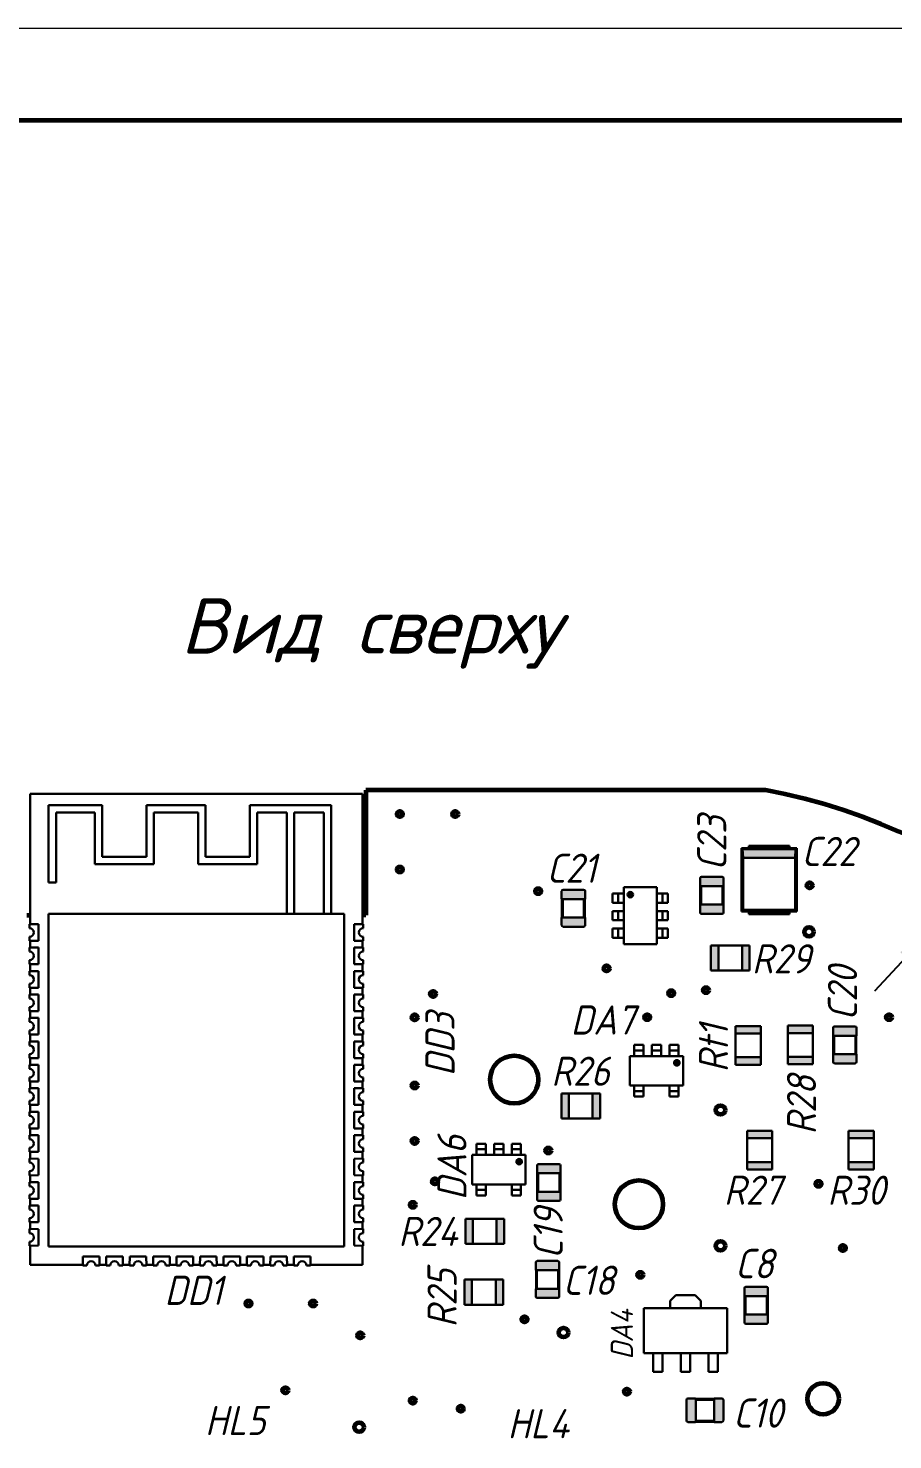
# Model space of a CAD drawing. Header units: millimetres. Extents: x -1 to 4028, y -898 to 1238.
# Drawn here: x 2569 to 2615.8, y 1153.8 to 1230.2 of the extents above; entities that cross this region are included whole.
import ezdxf

# ---------------------------------------------------------------- set-up
doc = ezdxf.new("R2010")
doc.units = ezdxf.units.MM
for name, color, linetype, lineweight in [('Основная (0.3)', 162, 'Continuous', 30), ('Основная (0.6)', 250, 'Continuous', 60), ('Текст', 240, 'Continuous', 30), ('Тонкая (0.2)', 250, 'Continuous', 20)]:
    doc.layers.add(name, color=color, linetype=linetype, lineweight=lineweight)
doc.styles.add('3мм', font='isocpeui.ttf', dxfattribs={"height": 3})
doc.styles.get("Standard").update_dxf_attribs({"font": 'arial.ttf'})
doc.dimstyles.new('ISO-25', dxfattribs={"dimtxt": 2.5, "dimasz": 2.5, "dimexe": 1.25, "dimexo": 0.625, "dimtad": 1, "dimtoh": 1, "dimtxsty": 'Standard', "dimcen": 2.5, "dimadec": 0, "dimazin": 0, "dimtfac": 1, "dimtmove": 0, "dimatfit": 3, "dimfxl": 1, "dimarcsym": 0})

# ---------------------------------------------------------------- blocks, each defined once
blk = doc.blocks.new('A$Cd1b757ac')
at = {"layer": 'Основная (0.3)'}
for p, q in [((-0.25, 0.6), (0.25, 0.6)), ((-0.25, 0.6), (-0.25, 0)), ((-0.25, 0.3), (0.25, 0.3)), ((0.25, 0.6), (0.25, 0))]:
    blk.add_line(p, q, dxfattribs=at)
blk = doc.blocks.new('*D54')
at = {"layer": 'Defpoints', "color": 0, "transparency": 16777216}
for p in [(2529.886, 1188.964), (2568.886, 1188.964), (2582.586, 1105.764)]:
    blk.add_point(p, dxfattribs=at)
at = {"layer": 'Тонкая (0.2)', "color": 0, "lineweight": -2, "transparency": 16777216}
for p, q in [((2568.261, 1188.964), (2528.636, 1188.964)), ((2529.886, 1108.264), (2529.886, 1186.464)), ((2581.961, 1105.764), (2528.636, 1105.764))]:
    blk.add_line(p, q, dxfattribs=at)
at = {"layer": 'Тонкая (0.2)', "color": 0, "transparency": 16777216}
for points in [[(2529.47, 1186.464), (2530.303, 1186.464), (2529.886, 1188.964)], [(2529.47, 1108.264), (2530.303, 1108.264), (2529.886, 1105.764)]]:
    blk.add_solid(points, dxfattribs=at)
at = {"layer": 'Тонкая (0.2)', "color": 0, "transparency": 16777216, "insert": (2527.461, 1147.614), "char_height": 3, "attachment_point": 5, "rotation": 90, "style": '3мм'}
blk.add_mtext('83,2', dxfattribs=at)
blk = doc.blocks.new('*D71')
at = {"layer": 'Defpoints', "color": 0, "transparency": 16777216}
for p in [(2619.568, 1183.196), (2618.205, 1181.732)]:
    blk.add_point(p, dxfattribs=at)
at = {"layer": 'Тонкая (0.2)', "color": 0, "lineweight": -2, "transparency": 16777216}
for p, q in [((2628.325, 1192.596), (2621.272, 1185.025)), ((2653.245, 1192.596), (2628.325, 1192.596)), ((2618.205, 1181.732), (2619.568, 1183.196)), ((2616.501, 1179.903), (2614.797, 1178.073))]:
    blk.add_line(p, q, dxfattribs=at)
at = {"layer": 'Тонкая (0.2)', "color": 0, "transparency": 16777216}
for points in [[(2620.967, 1185.309), (2621.577, 1184.741), (2619.568, 1183.196)], [(2616.196, 1180.187), (2616.806, 1179.619), (2618.205, 1181.732)]]:
    blk.add_solid(points, dxfattribs=at)
at = {"layer": 'Тонкая (0.2)', "color": 0, "transparency": 16777216, "insert": (2641.097, 1194.723), "char_height": 3, "attachment_point": 5, "style": '3мм'}
blk.add_mtext('4 отв. %%C2мм ', dxfattribs=at)

msp = doc.modelspace()

# ---------------------------------------------------------------- hatches: boundary and pattern name
at = {"layer": 'Основная (0.3)'}
h = msp.add_hatch(color=256, dxfattribs=at)
h.dxf.hatch_style = 1
h.paths.add_polyline_path([(2610.492, 1185.287), (2610.527, 1185.762), (2607.645, 1185.762), (2607.68, 1185.287)])
h = msp.add_hatch(color=256, dxfattribs=at)
h.dxf.hatch_style = 1
h.paths.add_polyline_path([(2606.614, 1183.764, 0.414214), (2606.621, 1183.771), (2606.621, 1184.184, 0.414214), (2606.541, 1184.264), (2605.431, 1184.264, 0.414214), (2605.351, 1184.184), (2605.351, 1183.771, 0.414214), (2605.358, 1183.764)])
h.paths.add_polyline_path([(2605.358, 1182.764, 0.414214), (2605.351, 1182.757), (2605.351, 1182.344, 0.414214), (2605.431, 1182.264), (2606.541, 1182.264, 0.414214), (2606.621, 1182.344), (2606.621, 1182.757, 0.414214), (2606.614, 1182.764)])
h = msp.add_hatch(color=256, dxfattribs=at)
h.dxf.hatch_style = 1
h.paths.add_polyline_path([(2599.114, 1183.064, 0.414214), (2599.121, 1183.071), (2599.121, 1183.484, 0.414214), (2599.041, 1183.564), (2597.931, 1183.564, 0.414214), (2597.851, 1183.484), (2597.851, 1183.071, 0.414214), (2597.858, 1183.064)])
h.paths.add_polyline_path([(2597.858, 1182.064, 0.414214), (2597.851, 1182.057), (2597.851, 1181.644, 0.414214), (2597.931, 1181.564), (2599.041, 1181.564, 0.414214), (2599.121, 1181.644), (2599.121, 1182.057, 0.414214), (2599.114, 1182.064)])
h = msp.add_hatch(color=256, dxfattribs=at)
h.dxf.hatch_style = 1
h.paths.add_polyline_path([(2601.42, 1183.301, 1), (2601.72, 1183.301, 1)])
h = msp.add_hatch(color=256, dxfattribs=at)
h.dxf.hatch_style = 1
h.paths.add_polyline_path([(2606.343, 1180.554), (2605.938, 1180.554), (2605.938, 1179.189), (2606.343, 1179.189)])
h.paths.add_polyline_path([(2608.034, 1180.554), (2607.63, 1180.554), (2607.63, 1179.189), (2608.034, 1179.189)])
h = msp.add_hatch(color=256, dxfattribs=at)
h.dxf.hatch_style = 1
h.paths.add_polyline_path([(2607.271, 1174.495), (2607.271, 1174.091), (2608.636, 1174.091), (2608.636, 1174.495)])
h.paths.add_polyline_path([(2607.271, 1176.187), (2607.271, 1175.782), (2608.636, 1175.782), (2608.636, 1176.187)])
h = msp.add_hatch(color=256, dxfattribs=at)
h.dxf.hatch_style = 1
h.paths.add_polyline_path([(2610.096, 1174.52), (2610.096, 1174.116), (2611.461, 1174.116), (2611.461, 1174.52)])
h.paths.add_polyline_path([(2610.096, 1176.212), (2610.096, 1175.807), (2611.461, 1175.807), (2611.461, 1176.212)])
h = msp.add_hatch(color=256, dxfattribs=at)
h.dxf.hatch_style = 1
h.paths.add_polyline_path([(2613.814, 1175.664, 0.414214), (2613.821, 1175.671), (2613.821, 1176.084, 0.414214), (2613.741, 1176.164), (2612.631, 1176.164, 0.414214), (2612.551, 1176.084), (2612.551, 1175.671, 0.414214), (2612.558, 1175.664)])
h.paths.add_polyline_path([(2612.558, 1174.664, 0.414214), (2612.551, 1174.657), (2612.551, 1174.244, 0.414214), (2612.631, 1174.164), (2613.741, 1174.164, 0.414214), (2613.821, 1174.244), (2613.821, 1174.657, 0.414214), (2613.814, 1174.664)])
h = msp.add_hatch(color=256, dxfattribs=at)
h.dxf.hatch_style = 1
h.paths.add_polyline_path([(2603.938, 1174.195, 1), (2604.238, 1174.195, 1)])
h = msp.add_hatch(color=256, dxfattribs=at)
h.dxf.hatch_style = 1
h.paths.add_polyline_path([(2598.243, 1172.539), (2597.838, 1172.539), (2597.838, 1171.174), (2598.243, 1171.174)])
h.paths.add_polyline_path([(2599.934, 1172.539), (2599.53, 1172.539), (2599.53, 1171.174), (2599.934, 1171.174)])
h = msp.add_hatch(color=256, dxfattribs=at)
h.dxf.hatch_style = 1
h.paths.add_polyline_path([(2607.896, 1168.82), (2607.896, 1168.416), (2609.261, 1168.416), (2609.261, 1168.82)])
h.paths.add_polyline_path([(2607.896, 1170.512), (2607.896, 1170.107), (2609.261, 1170.107), (2609.261, 1170.512)])
h = msp.add_hatch(color=256, dxfattribs=at)
h.dxf.hatch_style = 1
h.paths.add_polyline_path([(2613.396, 1168.82), (2613.396, 1168.416), (2614.761, 1168.416), (2614.761, 1168.82)])
h.paths.add_polyline_path([(2613.396, 1170.512), (2613.396, 1170.107), (2614.761, 1170.107), (2614.761, 1170.512)])
h = msp.add_hatch(color=256, dxfattribs=at)
h.dxf.hatch_style = 1
h.paths.add_polyline_path([(2595.398, 1168.844, 1), (2595.698, 1168.844, 1)])
h = msp.add_hatch(color=256, dxfattribs=at)
h.dxf.hatch_style = 1
h.paths.add_polyline_path([(2596.529, 1167.214, 0.414214), (2596.522, 1167.207), (2596.522, 1166.794, 0.414214), (2596.602, 1166.714), (2597.712, 1166.714, 0.414214), (2597.792, 1166.794), (2597.792, 1167.207, 0.414214), (2597.785, 1167.214)])
h.paths.add_polyline_path([(2597.785, 1168.214, 0.414214), (2597.792, 1168.221), (2597.792, 1168.634, 0.414214), (2597.712, 1168.714), (2596.602, 1168.714, 0.414214), (2596.522, 1168.634), (2596.522, 1168.221, 0.414214), (2596.529, 1168.214)])
h = msp.add_hatch(color=256, dxfattribs=at)
h.dxf.hatch_style = 1
h.paths.add_polyline_path([(2593.043, 1165.754), (2592.638, 1165.754), (2592.638, 1164.389), (2593.043, 1164.389)])
h.paths.add_polyline_path([(2594.734, 1165.754), (2594.33, 1165.754), (2594.33, 1164.389), (2594.734, 1164.389)])
h = msp.add_hatch(color=256, dxfattribs=at)
h.dxf.hatch_style = 1
h.paths.add_polyline_path([(2597.714, 1162.964, 0.414214), (2597.721, 1162.971), (2597.721, 1163.384, 0.414214), (2597.641, 1163.464), (2596.531, 1163.464, 0.414214), (2596.451, 1163.384), (2596.451, 1162.971, 0.414214), (2596.458, 1162.964)])
h.paths.add_polyline_path([(2596.458, 1161.964, 0.414214), (2596.451, 1161.957), (2596.451, 1161.544, 0.414214), (2596.531, 1161.464), (2597.641, 1161.464, 0.414214), (2597.721, 1161.544), (2597.721, 1161.957, 0.414214), (2597.714, 1161.964)])
h = msp.add_hatch(color=256, dxfattribs=at)
h.dxf.hatch_style = 1
h.paths.add_polyline_path([(2592.993, 1162.454), (2592.588, 1162.454), (2592.588, 1161.089), (2592.993, 1161.089)])
h.paths.add_polyline_path([(2594.684, 1162.454), (2594.28, 1162.454), (2594.28, 1161.089), (2594.684, 1161.089)])
h = msp.add_hatch(color=256, dxfattribs=at)
h.dxf.hatch_style = 1
h.paths.add_polyline_path([(2609.014, 1161.564, 0.414214), (2609.021, 1161.571), (2609.021, 1161.984, 0.414214), (2608.941, 1162.064), (2607.831, 1162.064, 0.414214), (2607.751, 1161.984), (2607.751, 1161.571, 0.414214), (2607.758, 1161.564)])
h.paths.add_polyline_path([(2607.758, 1160.564, 0.414214), (2607.751, 1160.557), (2607.751, 1160.144, 0.414214), (2607.831, 1160.064), (2608.941, 1160.064, 0.414214), (2609.021, 1160.144), (2609.021, 1160.557, 0.414214), (2609.014, 1160.564)])
h = msp.add_hatch(color=256, dxfattribs=at)
h.dxf.hatch_style = 1
h.paths.add_polyline_path([(2605.111, 1156.007, 0.414214), (2605.104, 1156.014), (2604.691, 1156.014, 0.414214), (2604.611, 1155.934), (2604.611, 1154.824, 0.414214), (2604.691, 1154.744), (2605.104, 1154.744, 0.414214), (2605.111, 1154.751)])
h.paths.add_polyline_path([(2606.111, 1154.751, 0.414214), (2606.118, 1154.744), (2606.531, 1154.744, 0.414214), (2606.611, 1154.824), (2606.611, 1155.934, 0.414214), (2606.531, 1156.014), (2606.118, 1156.014, 0.414214), (2606.111, 1156.007)])

# ---------------------------------------------------------------- linework, layer by layer
for p, q in [((2569.061, 1188.754), (2587.061, 1188.754)), ((2569.061, 1188.754), (2569.061, 1181.707)), ((2587.061, 1188.754), (2587.061, 1181.707)), ((2572.961, 1188.154), (2570.061, 1188.154)), ((2570.061, 1188.154), (2570.061, 1183.954)), ((2572.961, 1188.154), (2572.961, 1185.354)), ((2575.361, 1188.154), (2578.561, 1188.154)), ((2575.361, 1188.154), (2575.361, 1185.354)), ((2578.561, 1188.154), (2578.561, 1185.354)), ((2580.961, 1188.154), (2585.361, 1188.154)), ((2580.961, 1188.154), (2580.961, 1185.354)), ((2585.361, 1188.154), (2585.361, 1182.254)), ((2570.461, 1187.754), (2572.561, 1187.754)), ((2570.461, 1187.754), (2570.461, 1183.954)), ((2572.561, 1187.754), (2572.561, 1184.954)), ((2575.761, 1187.754), (2578.161, 1187.754)), ((2575.761, 1187.754), (2575.761, 1184.954)), ((2578.161, 1187.754), (2578.161, 1184.954)), ((2581.361, 1187.754), (2582.961, 1187.754)), ((2581.361, 1187.754), (2581.361, 1184.954)), ((2582.961, 1187.754), (2582.961, 1182.254)), ((2583.361, 1187.754), (2583.361, 1182.254)), ((2583.361, 1187.754), (2584.961, 1187.754)), ((2584.961, 1187.754), (2584.961, 1182.254)), ((2607.645, 1185.762), (2607.586, 1185.821)), ((2607.586, 1185.821), (2610.586, 1185.821)), ((2607.586, 1182.381), (2607.586, 1185.821)), ((2607.68, 1185.287), (2607.645, 1185.762)), ((2607.645, 1185.762), (2610.527, 1185.762)), ((2607.986, 1185.951), (2607.986, 1185.821)), ((2607.986, 1185.951), (2610.186, 1185.951)), ((2607.986, 1185.876), (2608.586, 1185.876)), ((2608.586, 1185.821), (2608.586, 1185.951)), ((2609.586, 1185.821), (2609.586, 1185.951)), ((2610.186, 1185.876), (2609.586, 1185.876)), ((2610.186, 1185.951), (2610.186, 1185.821)), ((2610.492, 1185.287), (2610.527, 1185.762)), ((2610.527, 1185.762), (2610.586, 1185.821)), ((2610.586, 1182.381), (2610.586, 1185.821)), ((2572.561, 1184.954), (2575.761, 1184.954)), ((2572.961, 1185.354), (2575.361, 1185.354)), ((2578.161, 1184.954), (2581.361, 1184.954)), ((2578.561, 1185.354), (2580.961, 1185.354)), ((2607.68, 1185.287), (2610.492, 1185.287)), ((2607.68, 1185.287), (2607.68, 1182.475)), ((2610.492, 1185.287), (2610.492, 1182.475)), ((2605.351, 1184.184), (2605.351, 1183.771)), ((2605.431, 1184.264), (2606.541, 1184.264)), ((2606.621, 1184.184), (2606.621, 1183.771)), ((2570.061, 1183.954), (2570.461, 1183.954)), ((2597.851, 1183.484), (2597.851, 1183.071)), ((2597.931, 1183.564), (2599.041, 1183.564)), ((2599.121, 1183.484), (2599.121, 1183.071)), ((2601.211, 1183.714), (2603.011, 1183.714)), ((2601.211, 1180.614), (2601.211, 1183.714)), ((2603.011, 1180.614), (2603.011, 1183.714)), ((2605.358, 1183.764), (2606.614, 1183.764)), ((2605.361, 1182.764), (2605.361, 1183.764)), ((2605.411, 1182.764), (2605.411, 1183.764)), ((2606.561, 1182.764), (2606.561, 1183.764)), ((2606.611, 1182.764), (2606.611, 1183.764)), ((2597.858, 1183.064), (2599.114, 1183.064)), ((2597.861, 1182.064), (2597.861, 1183.064)), ((2597.911, 1182.064), (2597.911, 1183.064)), ((2599.061, 1182.064), (2599.061, 1183.064)), ((2599.111, 1182.064), (2599.111, 1183.064)), ((2605.351, 1182.344), (2605.351, 1182.757)), ((2605.358, 1182.764), (2606.614, 1182.764)), ((2606.621, 1182.344), (2606.621, 1182.757)), ((2570.061, 1182.254), (2586.061, 1182.254)), ((2570.061, 1164.254), (2570.061, 1182.254)), ((2586.061, 1164.254), (2586.061, 1182.254)), ((2597.851, 1181.644), (2597.851, 1182.057)), ((2597.858, 1182.064), (2599.114, 1182.064)), ((2599.121, 1181.644), (2599.121, 1182.057)), ((2600.611, 1182.414), (2600.611, 1181.914)), ((2600.611, 1182.414), (2601.211, 1182.414)), ((2600.611, 1181.914), (2601.211, 1181.914)), ((2600.911, 1182.414), (2600.911, 1181.914)), ((2603.611, 1182.414), (2603.011, 1182.414)), ((2603.611, 1181.914), (2603.011, 1181.914)), ((2603.311, 1182.414), (2603.311, 1181.914)), ((2603.611, 1182.414), (2603.611, 1181.914)), ((2605.431, 1182.264), (2606.541, 1182.264)), ((2607.586, 1182.381), (2607.68, 1182.475)), ((2607.586, 1182.381), (2610.586, 1182.381)), ((2607.68, 1182.475), (2610.492, 1182.475)), ((2607.986, 1182.251), (2607.986, 1182.381)), ((2607.986, 1182.326), (2610.186, 1182.326)), ((2607.986, 1182.251), (2610.186, 1182.251)), ((2610.186, 1182.251), (2610.186, 1182.381)), ((2610.586, 1182.381), (2610.492, 1182.475)), ((2569.021, 1181.707), (2569.511, 1181.704)), ((2569.021, 1181.707), (2569.021, 1181.489)), ((2569.021, 1180.802), (2569.021, 1181.019)), ((2569.511, 1181.704), (2569.511, 1180.804)), ((2587.101, 1181.707), (2586.611, 1181.704)), ((2586.611, 1181.704), (2586.611, 1180.804)), ((2587.101, 1181.707), (2587.101, 1181.489)), ((2587.101, 1180.802), (2587.101, 1181.019)), ((2597.931, 1181.564), (2599.041, 1181.564)), ((2600.611, 1181.464), (2600.611, 1180.964)), ((2600.611, 1181.464), (2601.211, 1181.464)), ((2600.611, 1180.964), (2601.211, 1180.964)), ((2600.911, 1181.464), (2600.911, 1180.964)), ((2603.611, 1181.464), (2603.011, 1181.464)), ((2603.611, 1180.964), (2603.011, 1180.964)), ((2603.311, 1181.464), (2603.311, 1180.964)), ((2603.611, 1181.464), (2603.611, 1180.964)), ((2569.021, 1180.802), (2569.511, 1180.804)), ((2569.021, 1180.437), (2569.511, 1180.434)), ((2569.021, 1180.437), (2569.021, 1180.219)), ((2569.061, 1180.802), (2569.061, 1180.437)), ((2569.511, 1180.434), (2569.511, 1179.534)), ((2587.101, 1180.802), (2586.611, 1180.804)), ((2587.101, 1180.437), (2586.611, 1180.434)), ((2586.611, 1180.434), (2586.611, 1179.534)), ((2587.061, 1180.802), (2587.061, 1180.437)), ((2587.101, 1180.437), (2587.101, 1180.219)), ((2601.211, 1180.614), (2603.011, 1180.614)), ((2605.938, 1180.554), (2608.034, 1180.554)), ((2605.938, 1179.189), (2605.938, 1180.554)), ((2606.343, 1180.554), (2606.343, 1179.189)), ((2607.63, 1180.554), (2607.63, 1179.189)), ((2608.034, 1180.554), (2608.034, 1179.189)), ((2569.021, 1179.532), (2569.021, 1179.749)), ((2569.021, 1179.532), (2569.511, 1179.534)), ((2569.061, 1179.532), (2569.061, 1179.167)), ((2587.101, 1179.532), (2586.611, 1179.534)), ((2587.061, 1179.532), (2587.061, 1179.167)), ((2587.101, 1179.532), (2587.101, 1179.749)), ((2569.021, 1179.167), (2569.511, 1179.164)), ((2569.021, 1179.167), (2569.021, 1178.949)), ((2569.511, 1179.164), (2569.511, 1178.264)), ((2587.101, 1179.167), (2586.611, 1179.164)), ((2586.611, 1179.164), (2586.611, 1178.264)), ((2587.101, 1179.167), (2587.101, 1178.949)), ((2608.034, 1179.189), (2605.938, 1179.189)), ((2569.021, 1178.262), (2569.021, 1178.479)), ((2569.021, 1178.262), (2569.511, 1178.264)), ((2569.061, 1178.262), (2569.061, 1177.897)), ((2587.101, 1178.262), (2586.611, 1178.264)), ((2587.061, 1178.262), (2587.061, 1177.897)), ((2587.101, 1178.262), (2587.101, 1178.479)), ((2569.021, 1177.897), (2569.511, 1177.894)), ((2569.021, 1177.897), (2569.021, 1177.679)), ((2569.021, 1176.992), (2569.021, 1177.209)), ((2569.511, 1177.894), (2569.511, 1176.994)), ((2587.101, 1177.897), (2586.611, 1177.894)), ((2586.611, 1177.894), (2586.611, 1176.994)), ((2587.101, 1177.897), (2587.101, 1177.679)), ((2587.101, 1176.992), (2587.101, 1177.209)), ((2569.021, 1176.992), (2569.511, 1176.994)), ((2569.021, 1176.627), (2569.511, 1176.624)), ((2569.021, 1176.627), (2569.021, 1176.409)), ((2569.061, 1176.992), (2569.061, 1176.627)), ((2569.511, 1176.624), (2569.511, 1175.724)), ((2587.101, 1176.992), (2586.611, 1176.994)), ((2587.101, 1176.627), (2586.611, 1176.624)), ((2586.611, 1176.624), (2586.611, 1175.724)), ((2587.061, 1176.992), (2587.061, 1176.627)), ((2587.101, 1176.627), (2587.101, 1176.409)), ((2569.021, 1175.722), (2569.021, 1175.939)), ((2569.021, 1175.722), (2569.511, 1175.724)), ((2569.061, 1175.722), (2569.061, 1175.357)), ((2587.101, 1175.722), (2586.611, 1175.724)), ((2587.061, 1175.722), (2587.061, 1175.357)), ((2587.101, 1175.722), (2587.101, 1175.939)), ((2607.271, 1174.091), (2607.271, 1176.187)), ((2607.271, 1176.187), (2608.636, 1176.187)), ((2607.271, 1175.782), (2608.636, 1175.782)), ((2608.636, 1176.187), (2608.636, 1174.091)), ((2610.096, 1174.116), (2610.096, 1176.212)), ((2610.096, 1176.212), (2611.461, 1176.212)), ((2610.096, 1175.807), (2611.461, 1175.807)), ((2611.461, 1176.212), (2611.461, 1174.116)), ((2612.551, 1176.084), (2612.551, 1175.671)), ((2612.558, 1175.664), (2613.814, 1175.664)), ((2612.561, 1174.664), (2612.561, 1175.664)), ((2612.611, 1174.664), (2612.611, 1175.664)), ((2612.631, 1176.164), (2613.741, 1176.164)), ((2613.761, 1174.664), (2613.761, 1175.664)), ((2613.811, 1174.664), (2613.811, 1175.664)), ((2613.821, 1176.084), (2613.821, 1175.671)), ((2569.021, 1175.357), (2569.511, 1175.354)), ((2569.021, 1175.357), (2569.021, 1175.139)), ((2569.511, 1175.354), (2569.511, 1174.454)), ((2587.101, 1175.357), (2586.611, 1175.354)), ((2586.611, 1175.354), (2586.611, 1174.454)), ((2587.101, 1175.357), (2587.101, 1175.139)), ((2602.736, 1175.164), (2603.236, 1175.164)), ((2602.736, 1175.164), (2602.736, 1174.564)), ((2602.736, 1174.864), (2603.236, 1174.864)), ((2603.236, 1175.164), (2603.236, 1174.564)), ((2603.686, 1175.164), (2604.186, 1175.164)), ((2603.686, 1175.164), (2603.686, 1174.564)), ((2603.686, 1174.864), (2604.186, 1174.864)), ((2604.186, 1175.164), (2604.186, 1174.564)), ((2569.021, 1174.452), (2569.021, 1174.669)), ((2569.021, 1174.452), (2569.511, 1174.454)), ((2569.021, 1174.087), (2569.511, 1174.084)), ((2569.021, 1174.087), (2569.021, 1173.869)), ((2569.061, 1174.452), (2569.061, 1174.087)), ((2569.511, 1174.084), (2569.511, 1173.184)), ((2587.101, 1174.452), (2586.611, 1174.454)), ((2587.101, 1174.087), (2586.611, 1174.084)), ((2586.611, 1174.084), (2586.611, 1173.184)), ((2587.061, 1174.452), (2587.061, 1174.087)), ((2587.101, 1174.452), (2587.101, 1174.669)), ((2587.101, 1174.087), (2587.101, 1173.869)), ((2601.536, 1172.964), (2601.536, 1174.564)), ((2601.536, 1174.564), (2604.436, 1174.564)), ((2604.436, 1172.964), (2604.436, 1174.564)), ((2607.271, 1174.495), (2608.636, 1174.495)), ((2608.636, 1174.091), (2607.271, 1174.091)), ((2610.096, 1174.52), (2611.461, 1174.52)), ((2611.461, 1174.116), (2610.096, 1174.116)), ((2612.551, 1174.244), (2612.551, 1174.657)), ((2612.558, 1174.664), (2613.814, 1174.664)), ((2612.631, 1174.164), (2613.741, 1174.164)), ((2613.821, 1174.244), (2613.821, 1174.657)), ((2569.021, 1173.182), (2569.021, 1173.399)), ((2587.101, 1173.182), (2587.101, 1173.399)), ((2569.021, 1173.182), (2569.511, 1173.184)), ((2569.021, 1172.817), (2569.511, 1172.814)), ((2569.021, 1172.817), (2569.021, 1172.599)), ((2569.061, 1173.182), (2569.061, 1172.817)), ((2569.511, 1172.814), (2569.511, 1171.914)), ((2587.101, 1173.182), (2586.611, 1173.184)), ((2587.101, 1172.817), (2586.611, 1172.814)), ((2586.611, 1172.814), (2586.611, 1171.914)), ((2587.061, 1173.182), (2587.061, 1172.817)), ((2587.101, 1172.817), (2587.101, 1172.599)), ((2601.536, 1172.964), (2604.436, 1172.964)), ((2603.686, 1172.364), (2603.686, 1172.964)), ((2603.686, 1172.664), (2604.186, 1172.664)), ((2604.186, 1172.364), (2604.186, 1172.964)), ((2569.021, 1171.912), (2569.021, 1172.129)), ((2569.021, 1171.912), (2569.511, 1171.914)), ((2569.061, 1171.912), (2569.061, 1171.547)), ((2587.101, 1171.912), (2586.611, 1171.914)), ((2587.061, 1171.912), (2587.061, 1171.547)), ((2587.101, 1171.912), (2587.101, 1172.129)), ((2597.838, 1172.539), (2599.934, 1172.539)), ((2597.838, 1171.174), (2597.838, 1172.539)), ((2598.243, 1172.539), (2598.243, 1171.174)), ((2599.53, 1172.539), (2599.53, 1171.174)), ((2599.934, 1172.539), (2599.934, 1171.174)), ((2603.686, 1172.364), (2604.186, 1172.364)), ((2569.021, 1171.547), (2569.511, 1171.544)), ((2569.021, 1171.547), (2569.021, 1171.329)), ((2569.511, 1171.544), (2569.511, 1170.644)), ((2587.101, 1171.547), (2586.611, 1171.544)), ((2586.611, 1171.544), (2586.611, 1170.644)), ((2587.101, 1171.547), (2587.101, 1171.329)), ((2599.934, 1171.174), (2597.838, 1171.174)), ((2569.021, 1170.642), (2569.021, 1170.859)), ((2569.021, 1170.642), (2569.511, 1170.644)), ((2569.021, 1170.277), (2569.511, 1170.274)), ((2569.021, 1170.277), (2569.021, 1170.059)), ((2569.061, 1170.642), (2569.061, 1170.277)), ((2569.511, 1170.274), (2569.511, 1169.374)), ((2587.101, 1170.642), (2586.611, 1170.644)), ((2587.101, 1170.277), (2586.611, 1170.274)), ((2586.611, 1170.274), (2586.611, 1169.374)), ((2587.061, 1170.642), (2587.061, 1170.277)), ((2587.101, 1170.642), (2587.101, 1170.859)), ((2587.101, 1170.277), (2587.101, 1170.059)), ((2607.896, 1168.416), (2607.896, 1170.512)), ((2607.896, 1170.512), (2609.261, 1170.512)), ((2609.261, 1170.512), (2609.261, 1168.416)), ((2613.396, 1168.416), (2613.396, 1170.512)), ((2613.396, 1170.512), (2614.761, 1170.512)), ((2614.761, 1170.512), (2614.761, 1168.416)), ((2569.021, 1169.372), (2569.021, 1169.589)), ((2587.101, 1169.372), (2587.101, 1169.589)), ((2594.196, 1169.813), (2594.696, 1169.813)), ((2594.196, 1169.813), (2594.196, 1169.213)), ((2594.196, 1169.513), (2594.696, 1169.513)), ((2594.696, 1169.813), (2594.696, 1169.213)), ((2595.146, 1169.813), (2595.646, 1169.813)), ((2595.146, 1169.813), (2595.146, 1169.213)), ((2595.146, 1169.513), (2595.646, 1169.513)), ((2595.646, 1169.813), (2595.646, 1169.213)), ((2607.896, 1170.107), (2609.261, 1170.107)), ((2613.396, 1170.107), (2614.761, 1170.107)), ((2569.021, 1169.372), (2569.511, 1169.374)), ((2569.021, 1169.007), (2569.511, 1169.004)), ((2569.021, 1169.007), (2569.021, 1168.789)), ((2569.061, 1169.372), (2569.061, 1169.007)), ((2569.511, 1169.004), (2569.511, 1168.104)), ((2587.101, 1169.372), (2586.611, 1169.374)), ((2587.101, 1169.007), (2586.611, 1169.004)), ((2586.611, 1169.004), (2586.611, 1168.104)), ((2587.061, 1169.372), (2587.061, 1169.007)), ((2587.101, 1169.007), (2587.101, 1168.789)), ((2592.996, 1167.613), (2592.996, 1169.213)), ((2592.996, 1169.213), (2595.896, 1169.213)), ((2595.896, 1167.613), (2595.896, 1169.213)), ((2607.896, 1168.82), (2609.261, 1168.82)), ((2613.396, 1168.82), (2614.761, 1168.82)), ((2569.021, 1168.102), (2569.021, 1168.319)), ((2569.021, 1168.102), (2569.511, 1168.104)), ((2569.061, 1168.102), (2569.061, 1167.737)), ((2587.101, 1168.102), (2586.611, 1168.104)), ((2587.061, 1168.102), (2587.061, 1167.737)), ((2587.101, 1168.102), (2587.101, 1168.319)), ((2596.522, 1168.634), (2596.522, 1168.221)), ((2597.785, 1168.214), (2596.529, 1168.214)), ((2596.532, 1168.214), (2596.532, 1167.214)), ((2596.582, 1168.214), (2596.582, 1167.214)), ((2597.712, 1168.714), (2596.602, 1168.714)), ((2597.732, 1168.214), (2597.732, 1167.214)), ((2597.782, 1168.214), (2597.782, 1167.214)), ((2597.792, 1168.634), (2597.792, 1168.221)), ((2609.261, 1168.416), (2607.896, 1168.416)), ((2614.761, 1168.416), (2613.396, 1168.416)), ((2569.021, 1167.737), (2569.511, 1167.734)), ((2569.021, 1167.737), (2569.021, 1167.519)), ((2569.511, 1167.734), (2569.511, 1166.834)), ((2587.101, 1167.737), (2586.611, 1167.734)), ((2586.611, 1167.734), (2586.611, 1166.834)), ((2587.101, 1167.737), (2587.101, 1167.519)), ((2592.996, 1167.613), (2595.896, 1167.613)), ((2595.146, 1167.013), (2595.146, 1167.613)), ((2595.146, 1167.313), (2595.646, 1167.313)), ((2595.646, 1167.013), (2595.646, 1167.613)), ((2596.522, 1166.794), (2596.522, 1167.207)), ((2597.785, 1167.214), (2596.529, 1167.214)), ((2597.792, 1166.794), (2597.792, 1167.207)), ((2569.021, 1166.832), (2569.021, 1167.049)), ((2569.021, 1166.832), (2569.511, 1166.834)), ((2569.021, 1166.467), (2569.511, 1166.464)), ((2569.021, 1166.467), (2569.021, 1166.249)), ((2569.061, 1166.832), (2569.061, 1166.467)), ((2569.511, 1166.464), (2569.511, 1165.564)), ((2587.101, 1166.832), (2586.611, 1166.834)), ((2587.101, 1166.467), (2586.611, 1166.464)), ((2586.611, 1166.464), (2586.611, 1165.564)), ((2587.061, 1166.832), (2587.061, 1166.467)), ((2587.101, 1166.832), (2587.101, 1167.049)), ((2587.101, 1166.467), (2587.101, 1166.249)), ((2595.146, 1167.013), (2595.646, 1167.013)), ((2597.712, 1166.714), (2596.602, 1166.714)), ((2569.021, 1165.562), (2569.021, 1165.779)), ((2587.101, 1165.562), (2587.101, 1165.779)), ((2592.638, 1165.754), (2594.734, 1165.754)), ((2592.638, 1164.389), (2592.638, 1165.754)), ((2593.043, 1165.754), (2593.043, 1164.389)), ((2594.33, 1165.754), (2594.33, 1164.389)), ((2594.734, 1165.754), (2594.734, 1164.389)), ((2569.021, 1165.562), (2569.511, 1165.564)), ((2569.021, 1165.197), (2569.511, 1165.194)), ((2569.021, 1165.197), (2569.021, 1164.979)), ((2569.061, 1165.562), (2569.061, 1165.197)), ((2569.511, 1165.194), (2569.511, 1164.294)), ((2587.101, 1165.562), (2586.611, 1165.564)), ((2587.101, 1165.197), (2586.611, 1165.194)), ((2586.611, 1165.194), (2586.611, 1164.294)), ((2587.061, 1165.562), (2587.061, 1165.197)), ((2587.101, 1165.197), (2587.101, 1164.979)), ((2569.021, 1164.292), (2569.021, 1164.509)), ((2569.021, 1164.292), (2569.511, 1164.294)), ((2569.061, 1163.254), (2569.061, 1164.294)), ((2570.061, 1164.254), (2586.061, 1164.254)), ((2587.101, 1164.292), (2586.611, 1164.294)), ((2587.061, 1163.254), (2587.061, 1164.294)), ((2587.101, 1164.292), (2587.101, 1164.509)), ((2594.734, 1164.389), (2592.638, 1164.389)), ((2571.908, 1163.214), (2571.911, 1163.704)), ((2571.911, 1163.704), (2572.811, 1163.704)), ((2572.813, 1163.214), (2572.811, 1163.704)), ((2573.178, 1163.214), (2573.181, 1163.704)), ((2573.181, 1163.704), (2574.081, 1163.704)), ((2574.083, 1163.214), (2574.081, 1163.704)), ((2574.448, 1163.214), (2574.451, 1163.704)), ((2574.451, 1163.704), (2575.351, 1163.704)), ((2575.353, 1163.214), (2575.351, 1163.704)), ((2575.718, 1163.214), (2575.721, 1163.704)), ((2575.721, 1163.704), (2576.621, 1163.704)), ((2576.623, 1163.214), (2576.621, 1163.704)), ((2576.988, 1163.214), (2576.991, 1163.704)), ((2576.991, 1163.704), (2577.891, 1163.704)), ((2577.893, 1163.214), (2577.891, 1163.704)), ((2578.258, 1163.214), (2578.261, 1163.704)), ((2578.261, 1163.704), (2579.161, 1163.704)), ((2579.163, 1163.214), (2579.161, 1163.704)), ((2579.528, 1163.214), (2579.531, 1163.704)), ((2579.531, 1163.704), (2580.431, 1163.704)), ((2580.433, 1163.214), (2580.431, 1163.704)), ((2580.798, 1163.214), (2580.801, 1163.704)), ((2580.801, 1163.704), (2581.701, 1163.704)), ((2581.703, 1163.214), (2581.701, 1163.704)), ((2582.068, 1163.214), (2582.071, 1163.704)), ((2582.071, 1163.704), (2582.971, 1163.704)), ((2582.973, 1163.214), (2582.971, 1163.704)), ((2583.338, 1163.214), (2583.341, 1163.704)), ((2583.341, 1163.704), (2584.241, 1163.704)), ((2584.243, 1163.214), (2584.241, 1163.704)), ((2596.451, 1163.384), (2596.451, 1162.971)), ((2596.531, 1163.464), (2597.641, 1163.464)), ((2597.721, 1163.384), (2597.721, 1162.971)), ((2569.061, 1163.254), (2571.909, 1163.254)), ((2571.908, 1163.214), (2572.126, 1163.214)), ((2572.813, 1163.214), (2572.596, 1163.214)), ((2572.813, 1163.254), (2573.179, 1163.254)), ((2573.178, 1163.214), (2573.396, 1163.214)), ((2574.083, 1163.214), (2573.866, 1163.214)), ((2574.083, 1163.254), (2574.449, 1163.254)), ((2574.448, 1163.214), (2574.666, 1163.214)), ((2575.353, 1163.214), (2575.136, 1163.214)), ((2575.353, 1163.254), (2575.719, 1163.254)), ((2575.718, 1163.214), (2575.936, 1163.214)), ((2576.623, 1163.214), (2576.406, 1163.214)), ((2576.623, 1163.254), (2576.989, 1163.254)), ((2576.988, 1163.214), (2577.206, 1163.214)), ((2577.893, 1163.214), (2577.676, 1163.214)), ((2577.893, 1163.254), (2578.259, 1163.254)), ((2578.258, 1163.214), (2578.476, 1163.214)), ((2579.163, 1163.214), (2578.946, 1163.214)), ((2579.163, 1163.254), (2579.529, 1163.254)), ((2579.528, 1163.214), (2579.746, 1163.214)), ((2580.433, 1163.214), (2580.216, 1163.214)), ((2580.433, 1163.254), (2580.799, 1163.254)), ((2580.798, 1163.214), (2581.016, 1163.214)), ((2581.703, 1163.214), (2581.486, 1163.214)), ((2581.703, 1163.254), (2582.069, 1163.254)), ((2582.068, 1163.214), (2582.286, 1163.214)), ((2582.973, 1163.214), (2582.756, 1163.214)), ((2582.973, 1163.254), (2583.339, 1163.254)), ((2583.338, 1163.214), (2583.556, 1163.214)), ((2584.243, 1163.214), (2584.026, 1163.214)), ((2587.061, 1163.254), (2584.241, 1163.254)), ((2596.458, 1162.964), (2597.714, 1162.964)), ((2596.461, 1161.964), (2596.461, 1162.964)), ((2596.511, 1161.964), (2596.511, 1162.964)), ((2597.661, 1161.964), (2597.661, 1162.964)), ((2597.711, 1161.964), (2597.711, 1162.964)), ((2592.588, 1162.454), (2594.684, 1162.454)), ((2592.588, 1161.089), (2592.588, 1162.454)), ((2592.993, 1162.454), (2592.993, 1161.089)), ((2594.28, 1162.454), (2594.28, 1161.089)), ((2594.684, 1162.454), (2594.684, 1161.089)), ((2596.451, 1161.544), (2596.451, 1161.957)), ((2596.458, 1161.964), (2597.714, 1161.964)), ((2597.721, 1161.544), (2597.721, 1161.957)), ((2607.751, 1161.984), (2607.751, 1161.571)), ((2607.831, 1162.064), (2608.941, 1162.064)), ((2609.021, 1161.984), (2609.021, 1161.571)), ((2594.684, 1161.089), (2592.588, 1161.089)), ((2596.531, 1161.464), (2597.641, 1161.464)), ((2603.736, 1161.315), (2604.036, 1161.615)), ((2603.736, 1160.915), (2603.736, 1161.315)), ((2604.036, 1161.615), (2605.086, 1161.615)), ((2605.386, 1161.315), (2605.086, 1161.615)), ((2605.386, 1160.915), (2605.386, 1161.315)), ((2607.758, 1161.564), (2609.014, 1161.564)), ((2607.761, 1160.564), (2607.761, 1161.564)), ((2607.811, 1160.564), (2607.811, 1161.564)), ((2608.961, 1160.564), (2608.961, 1161.564)), ((2609.011, 1160.564), (2609.011, 1161.564)), ((2602.311, 1160.915), (2606.811, 1160.915)), ((2602.311, 1158.465), (2602.311, 1160.915)), ((2606.811, 1160.915), (2606.811, 1158.465)), ((2607.751, 1160.144), (2607.751, 1160.557)), ((2607.758, 1160.564), (2609.014, 1160.564)), ((2609.021, 1160.144), (2609.021, 1160.557)), ((2607.831, 1160.064), (2608.941, 1160.064)), ((2606.811, 1158.465), (2602.311, 1158.465)), ((2602.811, 1158.465), (2602.811, 1157.465)), ((2603.311, 1158.465), (2603.311, 1157.465)), ((2604.311, 1158.465), (2604.311, 1157.465)), ((2604.811, 1158.465), (2604.811, 1157.465)), ((2605.811, 1158.465), (2605.811, 1157.465)), ((2606.311, 1158.465), (2606.311, 1157.465)), ((2602.811, 1157.465), (2603.311, 1157.465)), ((2604.311, 1157.465), (2604.811, 1157.465)), ((2605.811, 1157.465), (2606.311, 1157.465)), ((2604.611, 1154.824), (2604.611, 1155.934)), ((2604.691, 1156.014), (2605.104, 1156.014)), ((2605.111, 1154.751), (2605.111, 1156.007)), ((2606.111, 1156.004), (2605.111, 1156.004)), ((2606.111, 1155.954), (2605.111, 1155.954)), ((2606.111, 1154.751), (2606.111, 1156.007)), ((2606.531, 1156.014), (2606.118, 1156.014)), ((2606.611, 1154.824), (2606.611, 1155.934)), ((2604.691, 1154.744), (2605.104, 1154.744)), ((2606.111, 1154.804), (2605.111, 1154.804)), ((2606.111, 1154.754), (2605.111, 1154.754)), ((2606.531, 1154.744), (2606.118, 1154.744))]:
    msp.add_line(p, q, dxfattribs=at)
for centre in [(2601.57, 1183.301), (2604.088, 1174.195), (2595.548, 1168.844)]:
    msp.add_circle(centre, 0.15, dxfattribs=at)
for centre, radius, start, end in [((2605.431, 1184.184), 0.08, 90, 180), ((2606.541, 1184.184), 0.08, 0, 90), ((2597.931, 1183.484), 0.08, 90, 180), ((2599.041, 1183.484), 0.08, 0, 90), ((2605.358, 1183.771), 0.007, 180, 270), ((2606.614, 1183.771), 0.007, 270, 0), ((2597.858, 1183.071), 0.007, 180, 270), ((2599.114, 1183.071), 0.007, 270, 0), ((2605.358, 1182.757), 0.007, 90, 180), ((2606.614, 1182.757), 0.007, 0, 90), ((2597.858, 1182.057), 0.007, 90, 180), ((2599.114, 1182.057), 0.007, 0, 90), ((2605.431, 1182.344), 0.08, 180, 270), ((2606.541, 1182.344), 0.08, 270, 0), ((2569.021, 1181.254), 0.235, 270, 90), ((2587.101, 1181.254), 0.235, 90, 270), ((2597.931, 1181.644), 0.08, 180, 270), ((2599.041, 1181.644), 0.08, 270, 0), ((2569.021, 1179.984), 0.235, 270, 90), ((2587.101, 1179.984), 0.235, 90, 270), ((2569.021, 1178.714), 0.235, 270, 90), ((2587.101, 1178.714), 0.235, 90, 270), ((2569.021, 1177.444), 0.235, 270, 90), ((2587.101, 1177.444), 0.235, 90, 270), ((2569.021, 1176.174), 0.235, 270, 90), ((2587.101, 1176.174), 0.235, 90, 270), ((2612.631, 1176.084), 0.08, 90, 180), ((2612.558, 1175.671), 0.007, 180, 270), ((2613.741, 1176.084), 0.08, 0, 90), ((2613.814, 1175.671), 0.007, 270, 0), ((2569.021, 1174.904), 0.235, 270, 90), ((2587.101, 1174.904), 0.235, 90, 270), ((2612.558, 1174.657), 0.007, 90, 180), ((2612.631, 1174.244), 0.08, 180, 270), ((2613.741, 1174.244), 0.08, 270, 0), ((2613.814, 1174.657), 0.007, 0, 90), ((2569.021, 1173.634), 0.235, 270, 90), ((2587.101, 1173.634), 0.235, 90, 270), ((2569.021, 1172.364), 0.235, 270, 90), ((2587.101, 1172.364), 0.235, 90, 270), ((2569.021, 1171.094), 0.235, 270, 90), ((2587.101, 1171.094), 0.235, 90, 270), ((2569.021, 1169.824), 0.235, 270, 90), ((2587.101, 1169.824), 0.235, 90, 270), ((2569.021, 1168.554), 0.235, 270, 90), ((2587.101, 1168.554), 0.235, 90, 270), ((2596.602, 1168.634), 0.08, 90, 180), ((2596.529, 1168.221), 0.007, 180, 270), ((2597.712, 1168.634), 0.08, 0, 90), ((2597.785, 1168.221), 0.007, 270, 0), ((2569.021, 1167.284), 0.235, 270, 90), ((2587.101, 1167.284), 0.235, 90, 270), ((2596.529, 1167.207), 0.007, 90, 180), ((2597.785, 1167.207), 0.007, 0, 90), ((2596.602, 1166.794), 0.08, 180, 270), ((2597.712, 1166.794), 0.08, 270, 0), ((2569.021, 1166.014), 0.235, 270, 90), ((2587.101, 1166.014), 0.235, 90, 270), ((2569.021, 1164.744), 0.235, 270, 90), ((2587.101, 1164.744), 0.235, 90, 270), ((2572.361, 1163.214), 0.235, 0, 180), ((2573.631, 1163.214), 0.235, 0, 180), ((2574.901, 1163.214), 0.235, 0, 180), ((2576.171, 1163.214), 0.235, 0, 180), ((2577.441, 1163.214), 0.235, 0, 180), ((2578.711, 1163.214), 0.235, 0, 180), ((2579.981, 1163.214), 0.235, 0, 180), ((2581.251, 1163.214), 0.235, 0, 180), ((2582.521, 1163.214), 0.235, 0, 180), ((2583.791, 1163.214), 0.235, 0, 180), ((2596.531, 1163.384), 0.08, 90, 180), ((2597.641, 1163.384), 0.08, 0, 90), ((2596.458, 1162.971), 0.007, 180, 270), ((2597.714, 1162.971), 0.007, 270, 0), ((2596.458, 1161.957), 0.007, 90, 180), ((2597.714, 1161.957), 0.007, 0, 90), ((2607.831, 1161.984), 0.08, 90, 180), ((2608.941, 1161.984), 0.08, 0, 90), ((2596.531, 1161.544), 0.08, 180, 270), ((2597.641, 1161.544), 0.08, 270, 0), ((2607.758, 1161.571), 0.007, 180, 270), ((2609.014, 1161.571), 0.007, 270, 0), ((2607.758, 1160.557), 0.007, 90, 180), ((2609.014, 1160.557), 0.007, 0, 90), ((2607.831, 1160.144), 0.08, 180, 270), ((2608.941, 1160.144), 0.08, 270, 0), ((2604.691, 1155.934), 0.08, 90, 180), ((2605.104, 1156.007), 0.007, 0, 90), ((2606.118, 1156.007), 0.007, 90, 180), ((2606.531, 1155.934), 0.08, 0, 90), ((2604.691, 1154.824), 0.08, 180, 270), ((2605.104, 1154.751), 0.007, 270, 360), ((2606.118, 1154.751), 0.007, 180, 270), ((2606.531, 1154.824), 0.08, 270, 0)]:
    msp.add_arc(centre, radius, start, end, dxfattribs=at)
at = {"layer": 'Основная (0.6)'}
for p, q in [((2888.622, 1225.22), (2493.622, 1225.22)), ((2587.236, 1188.964), (2587.236, 1182.189)), ((2608.886, 1188.964), (2587.236, 1188.964)), ((2568.886, 1182.189), (2569.061, 1182.189)), ((2587.236, 1182.189), (2587.061, 1182.189))]:
    msp.add_line(p, q, dxfattribs=at)
for centre, radius in [((2589.086, 1187.664), 0.15), ((2592.086, 1187.664), 0.15), ((2589.086, 1184.664), 0.15), ((2596.578, 1183.489), 0.15), ((2611.284, 1183.804), 0.15), ((2611.251, 1181.286), 0.25), ((2600.286, 1179.308), 0.15), ((2590.886, 1177.924), 0.15), ((2603.786, 1177.964), 0.15), ((2605.671, 1178.132), 0.15), ((2589.886, 1176.654), 0.15), ((2602.486, 1176.664), 0.15), ((2615.586, 1176.664), 0.15), ((2595.281, 1173.289), 1.3), ((2589.886, 1172.964), 0.15), ((2606.451, 1171.639), 0.25), ((2589.886, 1169.964), 0.15), ((2597.131, 1169.447), 0.15), ((2590.986, 1167.774), 0.15), ((2602.036, 1166.534), 1.3), ((2611.766, 1167.641), 0.15), ((2589.786, 1166.504), 0.15), ((2606.451, 1164.286), 0.25), ((2613.086, 1164.164), 0.15), ((2602.111, 1162.714), 0.15), ((2580.886, 1161.164), 0.15), ((2584.386, 1161.164), 0.15), ((2595.836, 1160.303), 0.15), ((2586.94, 1159.433), 0.15), ((2597.951, 1159.586), 0.25), ((2582.886, 1156.464), 0.15), ((2601.386, 1156.389), 0.15), ((2612.016, 1156.004), 0.85), ((2589.786, 1155.904), 0.15), ((2592.386, 1155.464), 0.15), ((2586.886, 1154.464), 0.25)]:
    msp.add_circle(centre, radius, dxfattribs=at)
msp.add_arc((2602.774, 1156.546), 32.989, 19.41868, 79.32212, dxfattribs=at)
at = {"layer": 'Тонкая (0.2)'}
msp.add_line((2473.622, 1230.22), (2893.622, 1230.22), dxfattribs=at)

# ---------------------------------------------------------------- block references
at = {"layer": 'Основная (0.3)', "xscale": -1}
for p, rotation in [((2601.211, 1183.114), 90), ((2602.036, 1172.964), 180), ((2593.496, 1167.613), 180)]:
    msp.add_blockref('A$Cd1b757ac', p, dxfattribs=dict(at, rotation=rotation))
at = {"layer": 'Основная (0.3)', "rotation": 270}
msp.add_blockref('A$Cd1b757ac', (2603.011, 1183.114), dxfattribs=at)
at = {"layer": 'Основная (0.3)'}
for p in [(2602.036, 1174.564), (2593.496, 1169.213)]:
    msp.add_blockref('A$Cd1b757ac', p, dxfattribs=at)

# ---------------------------------------------------------------- texts
at = {"layer": 'Текст', "style": '3мм', "width": 0.9}
for s, height, p in [('C23', 1.578, (2606.77, 1184.602)), ('C20', 1.578, (2613.853, 1176.48)), ('DD3', 1.578, (2592.047, 1173.477)), ('Rt1', 1.578, (2606.864, 1173.677)), ('R28', 1.578, (2611.634, 1170.309)), ('DA6', 1.578, (2592.695, 1166.76)), ('C19', 1.578, (2597.909, 1163.577)), ('R25', 1.578, (2592.161, 1159.867)), ('DA4', 1.2, (2601.713, 1158.13))]:
    msp.add_text(s, height=height, rotation=90, dxfattribs=at).set_placement(p)
for s, height, p in [('C22', 1.578, (2610.844, 1184.851)), ('C21', 1.578, (2597.037, 1183.944)), ('R29', 1.578, (2608.157, 1179.037)), ('DA7', 1.578, (2598.338, 1175.725)), ('R26', 1.578, (2597.288, 1172.951)), ('R27', 1.578, (2606.638, 1166.51)), ('R30', 1.578, (2612.247, 1166.505)), ('R24', 1.578, (2589.006, 1164.275)), ('C8', 1.596, (2607.237, 1162.526)), ('DD1', 1.578, (2576.338, 1161.087)), ('C18', 1.584, (2597.916, 1161.626)), ('C10', 1.578, (2607.137, 1154.44)), ('HL5', 1.578, (2578.537, 1154.039)), ('HL4', 1.578, (2594.929, 1153.864))]:
    msp.add_text(s, height=height, dxfattribs=at).set_placement(p)
at = {"layer": 'Текст', "linetype": 'Continuous', "insert": (2577.208, 1199.354), "char_height": 3, "width": 23.58949, "attachment_point": 1, "style": '3мм'}
msp.add_mtext('Вид сверху', dxfattribs=at)

# ---------------------------------------------------------------- dimensions: what is measured, and where the dimension line sits
at = {"layer": 'Тонкая (0.2)'}
dim = msp.add_diameter_dim_2p(p1=(2618.205, 1181.732), p2=(2619.568, 1183.196), text='4 отв. %%C2мм ', dimstyle='ISO-25', override={"dimtxsty": '3мм'}, dxfattribs=at)
dim.commit()
dim.dimension.update_dxf_attribs({"geometry": '*D71', "text_midpoint": (2641.097, 1192.596), "dimtype": 163})
dim = msp.add_linear_dim(base=(2529.886, 1188.964), p1=(2582.586, 1105.764), p2=(2568.886, 1188.964), angle=90, dimstyle='ISO-25', override={"dimtxsty": '3мм'}, dxfattribs=at)
dim.commit()
dim.dimension.update_dxf_attribs({"geometry": '*D54', "text_midpoint": (2529.886, 1147.614), "dimtype": 160})

doc.saveas('drawing.dxf')
